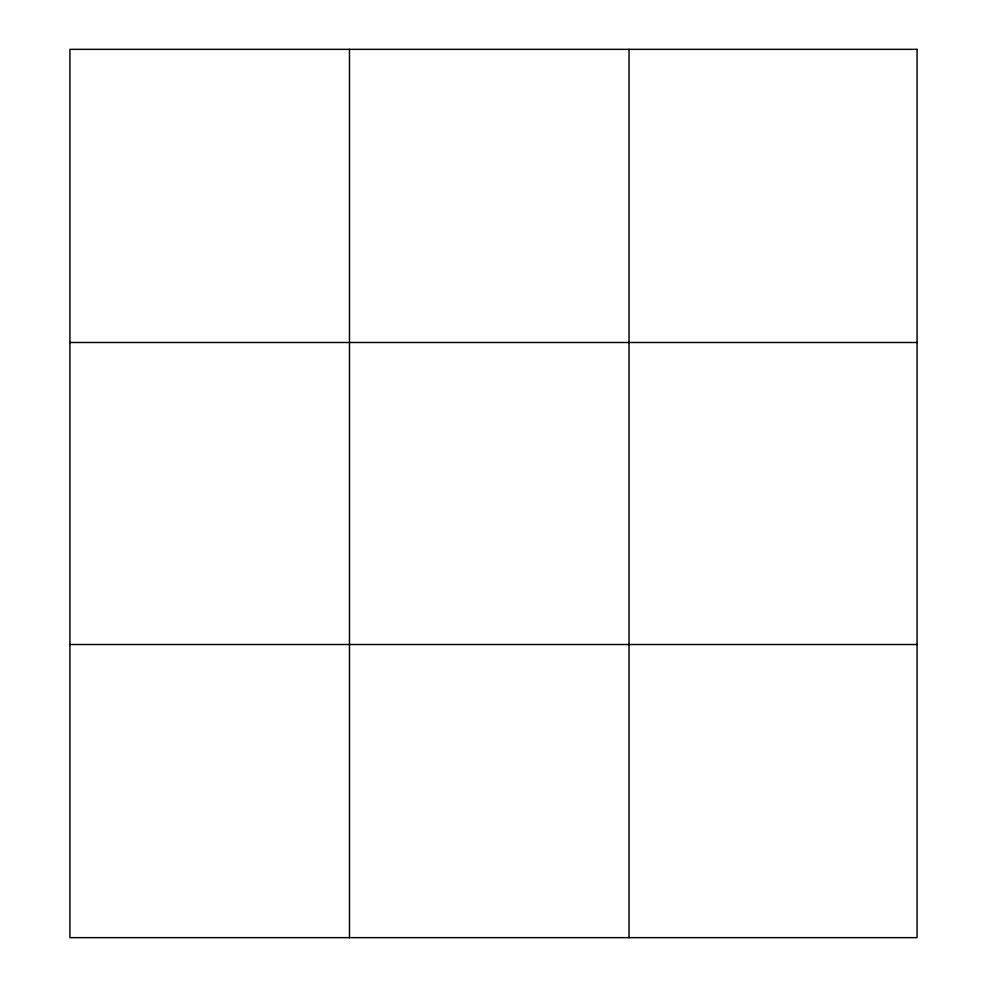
<?xml version="1.0" encoding="UTF-8"?>
<svg xmlns="http://www.w3.org/2000/svg" width="987" height="987" viewBox="0 0 987 987"><rect width="100%" height="100%" fill="white"/><g stroke="black" fill="none" stroke-linecap="round" stroke-linejoin="round"><path stroke-width="1.48" d="M349.484 49.35L349.484 937.65M629.04 49.35L629.04 937.65M69.929 342.489L917.071 342.489M69.929 644.511L917.071 644.511M917.071 49.35L917.071 937.65L69.929 937.65L69.929 49.35L917.071 49.35"/></g></svg>
